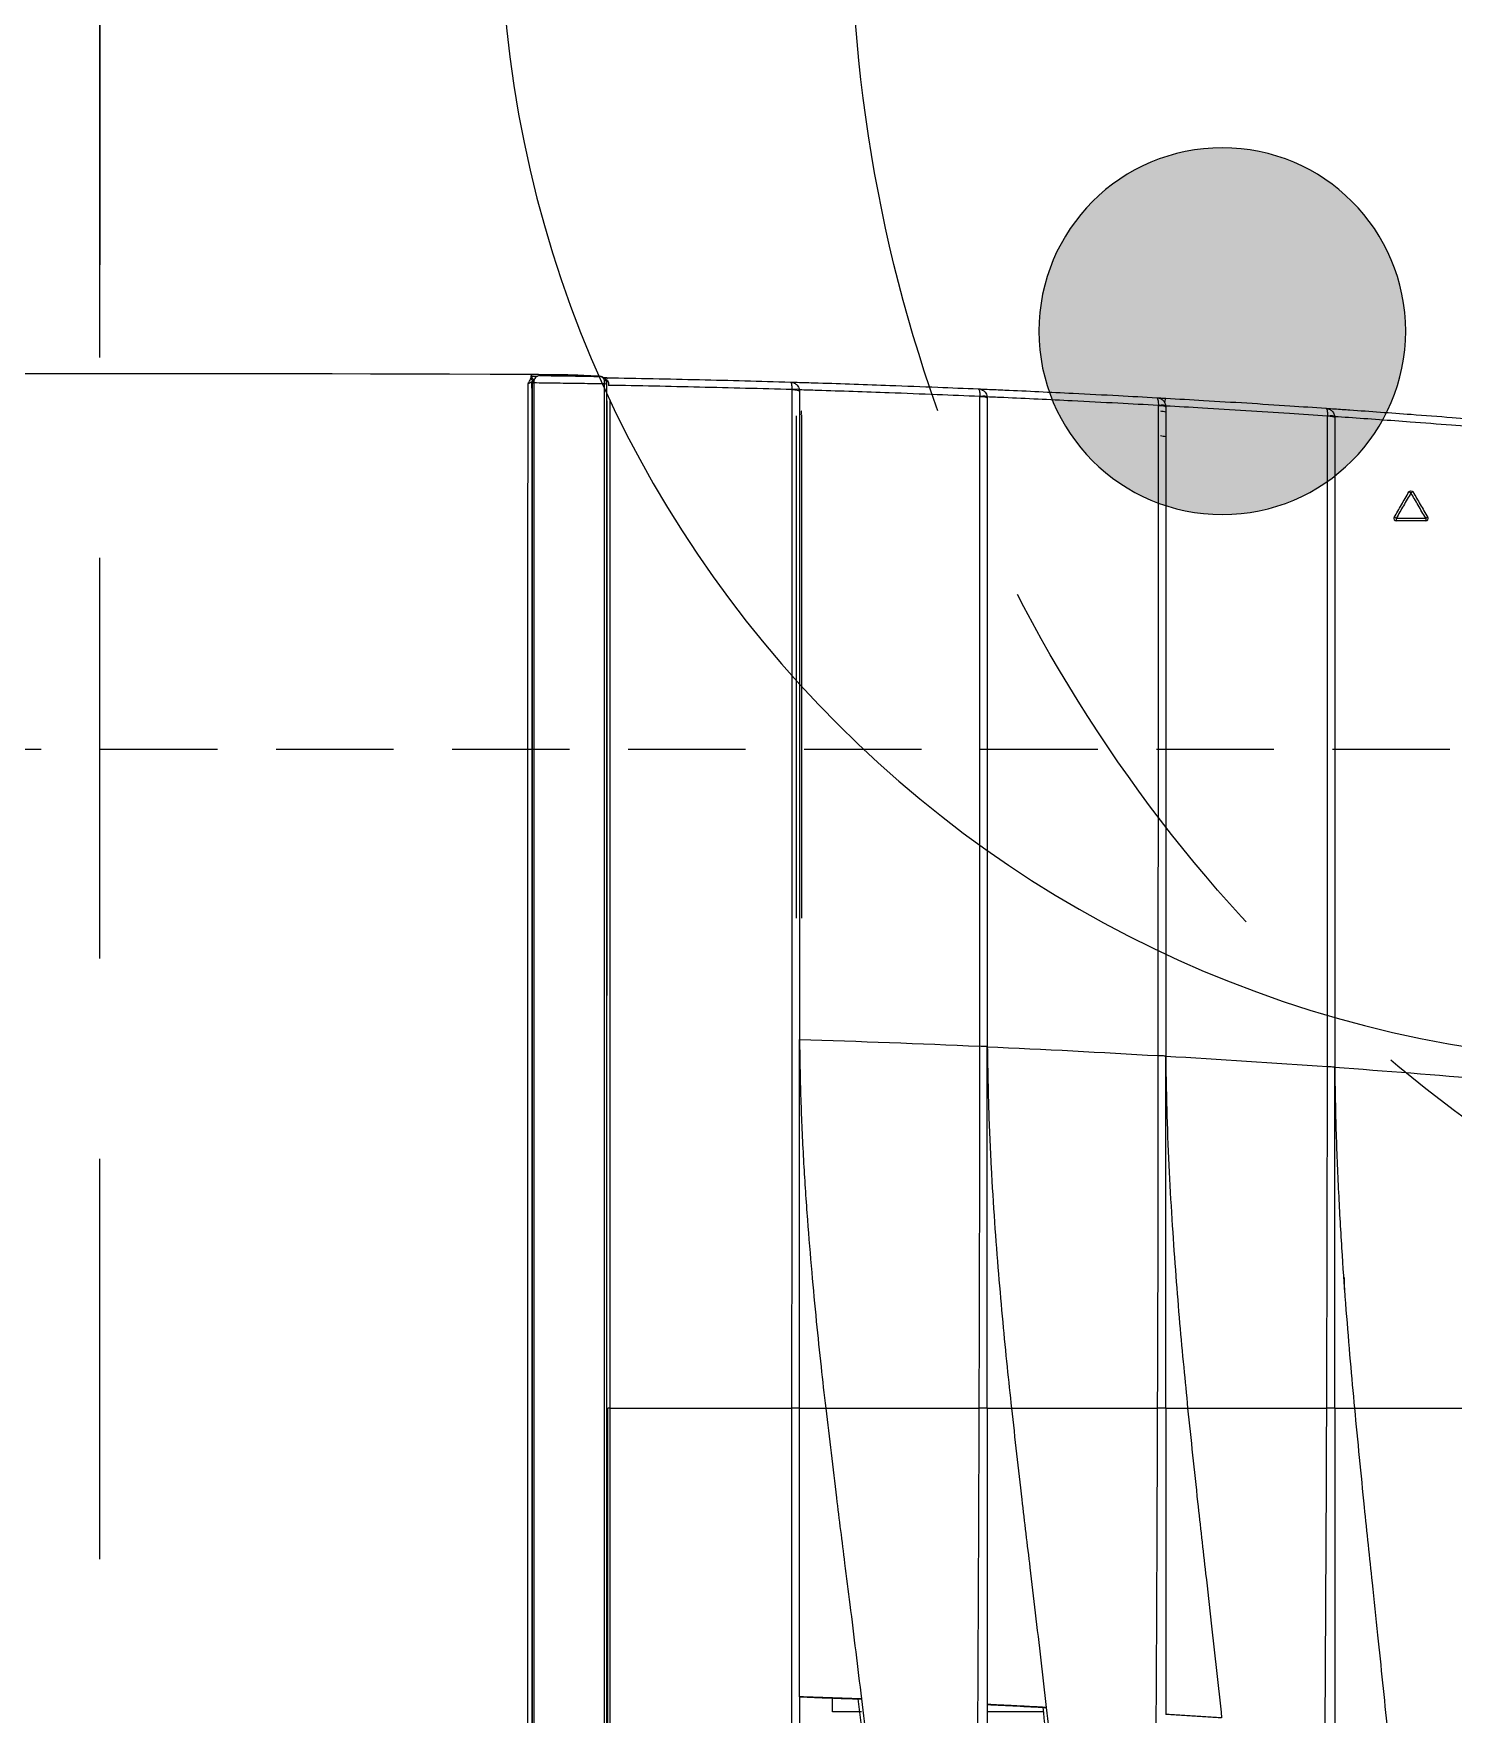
# Model space of a CAD drawing. Header units: inches. Extents: x -53835 to 52744, y -79586 to -50910.
# Drawn here: x 15803 to 15944.8, y -61050.5 to -60882.6 of the extents above; entities that cross this region are included whole.
import ezdxf

# ---------------------------------------------------------------- set-up
doc = ezdxf.new("R2010")
doc.units = ezdxf.units.IN
doc.header["$LTSCALE"] = 50
doc.header["$MEASUREMENT"] = 0
for name, pattern in [('DH-HID2', [1.2, 0.8, -0.4]), ('HID', [2.5, 1.5, -1]), ('HIDDEN', [0.375, 0.25, -0.125])]:
    doc.linetypes.add(name, pattern=pattern)
for name, color, linetype in [('06-LIGHT', 4, 'Continuous'), ('07-DIM WAL', 5, 'Continuous'), ('3.기호.계단선', 30, 'Continuous'), ('FU-FURM', 251, 'DH-HID2'), ('설비', 140, 'Continuous')]:
    doc.layers.add(name, color=color, linetype=linetype)

# ---------------------------------------------------------------- blocks, each defined once
blk = doc.blocks.new('cjswjdehds')
at = {"layer": 'FU-FURM', "color": 8}
blk.add_lwpolyline([(16259.63, -60645), (16259.63, -61095), (15809.63, -61095), (15809.63, -60645)], close=True, dxfattribs=at)
blk.add_circle((16034.63, -60870), 150, dxfattribs=at)
blk = doc.blocks.new('*U255')
at = {"color": 8}
for p, q in [((1219.72, 193.19), (1219.72, 193.19)), ((1219.78, 190.56), (1219.78, 190.56)), ((1219.79, 190.46), (1219.79, 190.49)), ((1219.79, 190.46), (1219.79, 190.49)), ((1219.77, 189.43), (1219.77, 189.44)), ((1219.64, 186.8), (1219.64, 186.81)), ((1077.4, 158.9), (1077.4, 161.99)), ((1077.4, 161.99), (1078.87, 161.99)), ((1077.4, 139.5), (1077.4, 145.5))]:
    blk.add_line(p, q, dxfattribs=at)
at = {"color": 1, "linetype": 'HIDDEN'}
blk.add_lwpolyline([(1179.94, 464.99), (1179.94, 14.99), (39.94, 14.99), (39.94, 464.99)], close=True, dxfattribs=at)
at = {"color": 8}
for centre, radius, start, end in [((1219.01, 193.8), 0.2, 80.5717, 90), ((1215.45, 165.31), 0.5, 358.2397, 0), ((1204.49, 101.95), 0.25, 60, 180), ((1204.49, 98.81), 0.25, 180, 300)]:
    blk.add_arc(centre, radius, start, end, dxfattribs=at)
at = {"color": 8, "extrusion": (0, 0, -1)}
blk.add_arc((-1207.21, 100.38), 0.25, 120, 240, dxfattribs=at)
at = {"color": 8}
for centre, major_axis, ratio, start_param, end_param in [((1218.89, 193.8), (0, -0.2), 0.205027, 1.568733, 3.141593), ((1219.01, 193.8), (0, -0.2), 0.351833, 1.567117, 3.141593), ((1219.01, 193.8), (0.033, 0.197), 0.348188, 4.76642, 6.323186), ((1219.07, 194.06), (-0.393, -0.309), 0.676569, 1.247751, 2.270849), ((1219.16, 193.82), (-0.5, -0.021), 0.710917, 2.398177, 3.067106), ((1218.79, 186.26), (0, -0.2), 0.201921, 0.053462, 1.568761), ((1215.45, 165.31), (-0.5, 0.015), 0.003269, 1.745497, 3.141044), ((1218.04, 166.3), (0, -0.8), 0.192414, 0, 1.56303), ((1218.07, 166.3), (-0.127, 0.79), 0.18902, 3.140748, 4.674174), ((1217.31, 146.3), (0, -0.8), 0.1863, 0, 1.559168), ((1217.34, 146.3), (-0.111, 0.792), 0.18309, 3.140852, 4.674944), ((1216.37, 127.3), (0, -0.8), 0.179084, 0, 1.549822), ((1216.4, 127.3), (-0.096, 0.794), 0.175481, 3.140957, 4.670141), ((1215.25, 109.3), (0, -0.8), 0.172581, 0, 1.539295), ((1215.27, 109.3), (-0.081, 0.796), 0.16865, 3.141053, 4.663501), ((1204.49, 101.95), (0.125, 0.217), 0.116341, 4.812344, 6.283185), ((1204.49, 101.95), (-0.25, 0), 0.028867, 4.561673, 6.283185), ((1207.21, 100.38), (0.125, 0.217), 0.126416, 4.804016, 6.283185), ((1207.21, 100.38), (-0.125, 0.217), 0.142468, 3.141593, 4.649076), ((1204.49, 98.81), (0.25, 0), 0.003943, 1.420068, 3.141593), ((1204.49, 98.81), (-0.125, 0.217), 0.132331, 3.141593, 4.640625)]:
    blk.add_ellipse(centre, major_axis=major_axis, ratio=ratio, start_param=start_param, end_param=end_param, dxfattribs=at)
for points, degree in [([(1219.83, 194), (1220.22, 289.36), (1219.33, 324.73), (1217.18, 360.02)], 3), ([(1218.39, 194), (1218.56, 194), (1218.73, 194), (1218.89, 194)], 3), ([(1218.89, 194), (1218.93, 194), (1218.97, 194), (1219.01, 194)], 3), ([(1219.08, 193.8), (1219.03, 193.8), (1218.99, 193.8), (1218.94, 193.8)], 3), ([(1219.1, 193.85), (1219.21, 193.92), (1219.3, 194.02), (1219.36, 194.13)], 3), ([(1219.66, 194.12), (1219.65, 194.12), (1219.54, 194.12), (1219.36, 194.13)], 3), ([(1219.36, 194.13), (1219.41, 194.1), (1219.45, 194.07), (1219.49, 194.05)], 3), ([(1219.66, 194.12), (1219.66, 194.02), (1219.66, 193.92), (1219.65, 193.81)], 3), ([(1219.65, 193.81), (1219.66, 193.68), (1219.67, 193.54), (1219.67, 193.4)], 3), ([(1219.83, 194), (1219.78, 194.04), (1219.72, 194.08), (1219.66, 194.12)], 3), ([(1219.78, 190.56), (1219.72, 193.18)], 1), ([(1219.78, 190.87), (1219.78, 190.74), (1219.79, 190.62), (1219.79, 190.49)], 3), ([(1219.79, 190.49), (1219.79, 190.49), (1219.79, 190.49), (1219.79, 190.49)], 3), ([(1219.49, 186), (1219.49, 186.16), (1219.49, 186.31), (1219.49, 186.47)], 3), ([(1219.64, 186.8), (1219.66, 187.34), (1219.69, 187.87)], 2), ([(1109.74, 185.7), (1109.75, 185.8), (1109.74, 185.9), (1109.74, 185.9)], 3), ([(1109.74, 185.7), (1109.74, 179.23), (1109.74, 172.76), (1109.74, 166.3)], 3), ([(1218.89, 186.05), (1218.27, 186.05), (1217.66, 186.05), (1217.05, 186.05)], 3), ([(1218.89, 186.05), (1218.89, 186.05), (1218.89, 186.05), (1218.89, 186.05)], 3), ([(1219.26, 186), (1219.23, 186.05), (1219.18, 186.11), (1219.13, 186.14)], 3), ([(1219.26, 186), (1219.4, 186), (1219.49, 185.99), (1219.49, 185.99)], 3), ([(1079, 165.5), (1062.34, 165.5), (1045.67, 165.5), (1029, 165.5)], 3), ([(1079, 165.5), (1078.92, 163.35), (1078.84, 161.2), (1078.77, 159.05)], 3), ([(1078.77, 158.9), (1079, 165.5)], 1), ([(1079, 165.5), (1089.25, 165.5), (1099.5, 165.5), (1109.74, 165.5)], 3), ([(1109.74, 165.5), (1119.03, 165.5), (1128.31, 165.5), (1137.58, 165.5)], 3), ([(1109.74, 165.5), (1109.74, 164.56), (1109.74, 163.62), (1109.74, 162.7)], 3), ([(1137.58, 165.5), (1141.4, 165.5), (1145.21, 165.5), (1149.02, 165.5)], 3), ([(1149.02, 165.5), (1148.82, 159.12), (1148.58, 152.7), (1148.29, 146.29)], 3), ([(1149.02, 165.5), (1149.02, 165.5)], 1), ([(1218.2, 165.51), (1218.15, 165.5), (1218.09, 165.5), (1218.04, 165.5)], 3), ([(1218.19, 166.29), (1218.2, 166.29), (1218.22, 166.29), (1218.23, 166.3)], 3), ([(1219.03, 166.47), (1219.02, 166.15), (1219.01, 165.82), (1219, 165.5)], 3), ([(1078.77, 159.15), (1078.77, 158.9)], 1), ([(1078.19, 145.5), (1061.5, 145.5), (1044.81, 145.5), (1028.12, 145.5)], 3), ([(1077.87, 139.22), (1078.19, 145.5)], 1), ([(1078.18, 145.5), (1078.08, 143.43), (1077.97, 141.36), (1077.87, 139.3)], 3), ([(1095.49, 145.5), (1089.72, 145.5), (1083.95, 145.5), (1078.19, 145.5)], 3), ([(1109.74, 145.5), (1104.99, 145.5), (1100.24, 145.5), (1095.49, 145.5)], 3), ([(1109.74, 146.36), (1122.6, 146.32), (1135.45, 146.29), (1148.29, 146.29)], 3), ([(1109.74, 145.5), (1109.74, 144.63), (1109.74, 143.77), (1109.74, 142.93)], 3), ([(1148.24, 145.5), (1147.97, 139.45), (1147.65, 133.36), (1147.29, 127.29)], 3), ([(1148.25, 145.5), (1148.24, 145.5)], 1), ([(1217.45, 145.51), (1217.41, 145.5), (1217.36, 145.5), (1217.31, 145.5)], 3), ([(1217.46, 146.29), (1217.47, 146.29), (1217.48, 146.29), (1217.49, 146.29)], 3), ([(1218.31, 146.46), (1218.29, 146.14), (1218.28, 145.82), (1218.27, 145.5)], 3), ([(1077.88, 139.53), (1077.87, 139.22)], 1), ([(1077.88, 139.53), (1077.88, 139.55), (1077.88, 139.56), (1077.88, 139.56)], 3), ([(1109.74, 127.36), (1122.27, 127.31), (1134.79, 127.29), (1147.29, 127.29)], 3), ([(1216.52, 127.28), (1216.52, 127.28), (1216.53, 127.28), (1216.54, 127.28)], 3), ([(1076.75, 120.54), (1077.13, 126.5)], 1), ([(1093.51, 126.5), (1088.05, 126.5), (1082.59, 126.5), (1077.13, 126.5)], 3), ([(1109.74, 126.5), (1104.33, 126.5), (1098.92, 126.5), (1093.51, 126.5)], 3), ([(1109.74, 126.5), (1109.74, 125.71), (1109.74, 124.93), (1109.74, 124.16)], 3), ([(1138, 126.5), (1141.08, 126.5), (1144.16, 126.5), (1147.24, 126.5)], 3), ([(1147.24, 126.5), (1146.91, 120.78), (1146.53, 115.02), (1146.12, 109.28)], 3), ([(1147.24, 126.5), (1147.24, 126.5)], 1), ([(1213.19, 126.49), (1213.23, 126.69), (1213.26, 126.88), (1213.3, 127.07)], 3), ([(1215.84, 126.49), (1215.87, 126.67), (1215.9, 126.85), (1215.93, 127.03)], 3), ([(1216.49, 126.51), (1216.45, 126.5), (1216.41, 126.5), (1216.37, 126.5)], 3), ([(1217.31, 126.5), (1217.32, 126.53), (1217.12, 126.58), (1216.83, 126.61)], 3), ([(1109.74, 109.35), (1121.88, 109.31), (1134.01, 109.28), (1146.12, 109.28)], 3), ([(1215.39, 109.27), (1215.4, 109.27), (1215.4, 109.28), (1215.41, 109.28)], 3), ([(1216.24, 109.43), (1216.22, 109.12), (1216.2, 108.81), (1216.18, 108.5)], 3), ([(1093.86, 108.5), (1087.91, 108.5), (1081.96, 108.5), (1076.01, 108.5)], 3), ([(1109.74, 108.5), (1104.45, 108.5), (1099.15, 108.5), (1093.86, 108.5)], 3), ([(1109.74, 108.5), (1109.74, 107.78), (1109.74, 107.08), (1109.74, 106.39)], 3), ([(1146.06, 108.5), (1145.67, 103.1), (1145.24, 97.67), (1144.79, 92.26)], 3), ([(1146.06, 108.5), (1146.06, 108.5)], 1), ([(1215.35, 108.51), (1215.32, 108.5), (1215.29, 108.5), (1215.25, 108.5)], 3)]:
    blk.add_open_spline(points, degree=degree, dxfattribs=at)
for points, knots in [([(739.94, 193.94), (819.89, 193.94), (899.84, 193.94), (999.77, 193.94), (1019.76, 193.94), (1059.74, 193.94), (1079.73, 193.94), (1119.69, 193.94), (1139.67, 193.94), (1169.52, 193.94), (1179.45, 193.94), (1194.31, 193.94), (1199.26, 193.94), (1209.14, 193.94), (1214.08, 193.94), (1218.98, 193.94)], [0, 0, 0, 0, 0.5, 0.5, 0.625, 0.625, 0.75, 0.75, 0.875, 0.875, 0.9375, 0.9375, 0.96875, 0.96875, 1, 1, 1, 1]), ([(1218.94, 193.8), (1214.03, 193.8), (1209.09, 193.8), (1199.21, 193.8), (1194.26, 193.8), (1179.4, 193.8), (1169.47, 193.8), (1139.62, 193.8), (1119.64, 193.8), (1079.68, 193.8), (1059.7, 193.8), (1019.73, 193.8), (999.74, 193.8), (899.82, 193.8), (819.88, 193.8), (739.94, 193.8)], [0, 0, 0, 0, 0.03125, 0.03125, 0.0625, 0.0625, 0.125, 0.125, 0.25, 0.25, 0.375, 0.375, 0.5, 0.5, 1, 1, 1, 1]), ([(1029.85, 194.41), (1045.65, 194.41), (1061.45, 194.41), (1093.05, 194.41), (1108.85, 194.41), (1140.42, 194.41), (1156.18, 194.41), (1179.77, 194.41), (1187.62, 194.41), (1199.36, 194.41), (1203.27, 194.41), (1211.08, 194.41), (1214.98, 194.37), (1218.86, 194.4)], [0, 0, 0, 0, 0.25, 0.25, 0.5, 0.5, 0.75, 0.75, 0.875, 0.875, 0.9375, 0.9375, 1, 1, 1, 1]), ([(1218.39, 194), (1213.69, 194), (1208.95, 194), (1199.29, 194), (1194.34, 194), (1179.47, 194), (1169.54, 194), (1139.69, 194), (1119.71, 194), (1079.75, 194), (1059.76, 194), (1036.79, 194), (1033.82, 194), (1030.84, 194)], [0, 0, 0, 0, 0.076277, 0.076277, 0.155939, 0.155939, 0.315263, 0.315263, 0.633912, 0.633912, 0.952561, 0.952561, 1, 1, 1, 1]), ([(1218.83, 186.26), (1218.84, 186.64), (1218.84, 187.03), (1218.86, 188.28), (1218.88, 189.14), (1218.9, 190.88), (1218.91, 191.74), (1218.93, 193.01), (1218.93, 193.4), (1218.94, 193.8)], [0, 0, 0, 0, 0.152969, 0.152969, 0.497591, 0.497591, 0.842214, 0.842214, 1, 1, 1, 1]), ([(1219.04, 193.99), (1219.02, 194.04), (1219.01, 194.08), (1218.97, 194.17), (1218.95, 194.21), (1218.92, 194.28), (1218.91, 194.3), (1218.89, 194.33), (1218.88, 194.35), (1218.87, 194.36), (1218.87, 194.37), (1218.87, 194.38), (1218.86, 194.39), (1218.86, 194.39), (1218.86, 194.39), (1218.86, 194.4), (1218.86, 194.4), (1218.86, 194.4)], [0, 0, 0, 0, 0.329841, 0.329841, 0.64484, 0.64484, 0.808285, 0.808285, 0.89597, 0.89597, 0.943441, 0.943441, 0.96921, 0.96921, 0.986236, 0.986236, 1, 1, 1, 1]), ([(1218.86, 194.4), (1218.86, 194.4), (1218.86, 194.4), (1218.86, 194.4), (1218.87, 194.4), (1218.87, 194.39), (1218.88, 194.39), (1218.89, 194.39), (1218.89, 194.38), (1218.91, 194.37), (1218.92, 194.37), (1218.96, 194.35), (1218.98, 194.34), (1219.04, 194.3), (1219.08, 194.28), (1219.21, 194.21), (1219.29, 194.17), (1219.36, 194.13)], [0, 0, 0, 0, 0.009976, 0.009976, 0.022556, 0.022556, 0.04139, 0.04139, 0.07605, 0.07605, 0.139998, 0.139998, 0.259042, 0.259042, 0.487994, 0.487994, 1, 1, 1, 1]), ([(1219.72, 193.19), (1219.72, 193.26), (1219.71, 193.33), (1219.64, 193.48), (1219.59, 193.56), (1219.46, 193.66), (1219.4, 193.7), (1219.26, 193.76), (1219.17, 193.79), (1219.08, 193.8)], [0, 0, 0, 0, 0.259, 0.259, 0.575766, 0.575766, 0.78372, 0.78372, 1, 1, 1, 1]), ([(1219.49, 194.05), (1219.56, 194), (1219.61, 193.95), (1219.65, 193.86), (1219.65, 193.84), (1219.65, 193.81)], [0, 0, 0, 0, 0.71699, 0.71699, 1, 1, 1, 1]), ([(1219.79, 190.49), (1219.8, 190.84), (1219.8, 191.19), (1219.81, 191.89), (1219.81, 192.24), (1219.82, 193.06), (1219.83, 193.53), (1219.83, 194)], [0, 0, 0, 0, 0.298691, 0.298691, 0.597383, 0.597383, 1, 1, 1, 1]), ([(1219.72, 193.19), (1219.72, 192.99), (1219.72, 192.8), (1219.71, 191.73), (1219.7, 190.87), (1219.67, 189.13), (1219.66, 188.26), (1219.64, 187.2), (1219.64, 187.01), (1219.64, 186.81)], [0, 0, 0, 0, 0.092017, 0.092017, 0.499829, 0.499829, 0.907641, 0.907641, 1, 1, 1, 1]), ([(1219.78, 190.56), (1219.77, 191), (1219.76, 191.43), (1219.74, 192.31), (1219.73, 192.75), (1219.72, 193.19)], [0, 0, 0, 0, 0.5, 0.5, 1, 1, 1, 1]), ([(1219.77, 189.44), (1219.77, 189.5), (1219.77, 189.57), (1219.78, 189.73), (1219.78, 189.82), (1219.78, 190), (1219.79, 190.09), (1219.79, 190.26), (1219.79, 190.34), (1219.79, 190.47), (1219.78, 190.51), (1219.78, 190.56)], [0, 0, 0, 0, 0.21624, 0.21624, 0.432749, 0.432749, 0.645647, 0.645647, 0.856424, 0.856424, 1, 1, 1, 1]), ([(1219.64, 186.81), (1219.66, 187.25), (1219.68, 187.68), (1219.73, 188.56), (1219.75, 189), (1219.77, 189.44)], [0, 0, 0, 0, 0.5, 0.5, 1, 1, 1, 1]), ([(739.94, 186.26), (819.86, 186.26), (899.78, 186.26), (999.68, 186.26), (1019.66, 186.26), (1059.62, 186.26), (1079.6, 186.26), (1119.55, 186.26), (1139.51, 186.26), (1169.34, 186.26), (1179.27, 186.26), (1194.15, 186.26), (1199.1, 186.26), (1208.99, 186.26), (1213.93, 186.26), (1218.83, 186.26)], [0, 0, 0, 0, 0.5, 0.5, 0.625, 0.625, 0.75, 0.75, 0.875, 0.875, 0.9375, 0.9375, 0.96875, 0.96875, 1, 1, 1, 1]), ([(1218.83, 186.26), (1218.94, 186.26), (1219.05, 186.26), (1219.16, 186.25), (1219.18, 186.25), (1219.2, 186.25)], [0, 0, 0, 0, 0.840137, 0.840137, 1, 1, 1, 1]), ([(1219.12, 186.05), (1219.12, 186.05), (1219.12, 186.05), (1219.14, 186.06), (1219.15, 186.07), (1219.17, 186.09), (1219.18, 186.1), (1219.19, 186.12), (1219.19, 186.12), (1219.19, 186.14), (1219.2, 186.16), (1219.2, 186.2), (1219.2, 186.23), (1219.2, 186.25), (1219.2, 186.25), (1219.2, 186.25)], [0, 0, 0, 0, 0.055006, 0.055006, 0.276288, 0.276288, 0.497423, 0.497423, 0.530007, 0.530007, 0.756604, 0.756604, 0.983112, 0.983112, 1, 1, 1, 1]), ([(1219.13, 186.07), (1219.16, 186.08), (1219.28, 186.12), (1219.45, 186.27), (1219.59, 186.52), (1219.63, 186.7), (1219.64, 186.8)], [0, 0, 0, 0, 0.088268, 0.35843, 0.674319, 1, 1, 1, 1]), ([(1219.2, 186.25), (1219.26, 186.28), (1219.32, 186.31), (1219.45, 186.4), (1219.51, 186.46), (1219.6, 186.62), (1219.63, 186.71), (1219.64, 186.81)], [0, 0, 0, 0, 0.226788, 0.226788, 0.577205, 0.577205, 1, 1, 1, 1]), ([(1218.79, 186.06), (1213.89, 186.06), (1208.95, 186.06), (1199.07, 186.06), (1194.11, 186.06), (1179.24, 186.06), (1169.31, 186.06), (1139.47, 186.06), (1119.52, 186.06), (1079.58, 186.06), (1059.6, 186.06), (1019.64, 186.06), (999.66, 186.06), (899.77, 186.06), (819.86, 186.06), (739.94, 186.06)], [0, 0, 0, 0, 0.03125, 0.03125, 0.0625, 0.0625, 0.125, 0.125, 0.25, 0.25, 0.375, 0.375, 0.5, 0.5, 1, 1, 1, 1]), ([(1109.74, 185.7), (1096.38, 185.7), (1083.01, 185.7), (1056.26, 185.7), (1042.89, 185.7), (1029.51, 185.7)], [0, 0, 0, 0, 0.5, 0.5, 1, 1, 1, 1]), ([(1029.52, 185.9), (1042.89, 185.9), (1056.26, 185.9), (1083.01, 185.9), (1096.38, 185.9), (1109.74, 185.9)], [0, 0, 0, 0, 0.5, 0.5, 1, 1, 1, 1]), ([(1217.05, 185.7), (1208.46, 185.7), (1199.79, 185.7), (1182.12, 185.7), (1173.1, 185.7), (1146, 185.7), (1127.88, 185.7), (1109.74, 185.7)], [0, 0, 0, 0, 0.243248, 0.243248, 0.495499, 0.495499, 1, 1, 1, 1]), ([(1217.05, 186.02), (1212.16, 186.02), (1207.25, 186.02), (1197.42, 186.02), (1192.5, 186.02), (1177.71, 186.02), (1167.82, 186.02), (1156.52, 186.02), (1155.11, 186.02), (1153.7, 186.02)], [0, 0, 0, 0, 0.233427, 0.233427, 0.466853, 0.466853, 0.933707, 0.933707, 1, 1, 1, 1]), ([(1217.05, 186.05), (1217.05, 186.04), (1217.05, 186.03), (1217.05, 186.02), (1217.05, 186.02), (1217.05, 186.02)], [0, 0, 0, 0, 0.865418, 0.865418, 1, 1, 1, 1]), ([(1218.23, 166.3), (1218.32, 169.59), (1218.41, 172.87), (1218.56, 179.38), (1218.63, 182.6), (1218.68, 185.82)], [0, 0, 0, 0, 0.505489, 0.505489, 1, 1, 1, 1]), ([(1219.25, 186), (1219.2, 185.95), (1219.13, 185.91), (1218.98, 185.86), (1218.9, 185.84), (1218.78, 185.82), (1218.73, 185.82), (1218.68, 185.82)], [0, 0, 0, 0, 0.426124, 0.426124, 0.795442, 0.795442, 1, 1, 1, 1]), ([(1219.12, 186.05), (1219.09, 186.05), (1219.07, 186.06), (1218.97, 186.06), (1218.88, 186.06), (1218.79, 186.06)], [0, 0, 0, 0, 0.249344, 0.249344, 1, 1, 1, 1]), ([(1218.89, 186.05), (1218.91, 186.05), (1218.94, 186.05), (1219, 186.05), (1219.02, 186.05), (1219.06, 186.05), (1219.07, 186.05), (1219.09, 186.05), (1219.1, 186.05), (1219.11, 186.05), (1219.11, 186.05), (1219.12, 186.05)], [0, 0, 0, 0, 0.330293, 0.330293, 0.681956, 0.681956, 0.82164, 0.82164, 0.940754, 0.940754, 1, 1, 1, 1]), ([(1219.49, 186), (1219.43, 182.72), (1219.37, 179.43), (1219.22, 172.92), (1219.13, 169.7), (1219.04, 166.47)], [0, 0, 0, 0, 0.504534, 0.504534, 1, 1, 1, 1]), ([(1029, 166.3), (1042.46, 166.3), (1055.92, 166.3), (1082.84, 166.3), (1096.29, 166.3), (1109.74, 166.3)], [0, 0, 0, 0, 0.5, 0.5, 1, 1, 1, 1]), ([(1109.74, 165.5), (1109.74, 165.52), (1109.74, 165.55), (1109.74, 165.77), (1109.74, 166.03), (1109.74, 166.21), (1109.74, 166.3)], [0, 0, 0, 0, 0.300546, 0.567506, 0.800705, 1, 1, 1, 1]), ([(1109.74, 166.3), (1127.91, 166.29), (1146.06, 166.29), (1173.2, 166.29), (1182.24, 166.29), (1200.27, 166.29), (1209.27, 166.29), (1218.19, 166.29)], [0, 0, 0, 0, 0.5, 0.5, 0.75, 0.75, 1, 1, 1, 1]), ([(1149.02, 165.5), (1146.76, 165.46), (1142.36, 165.39), (1135.95, 165.08), (1129.94, 164.68), (1124.33, 164.22), (1119.11, 163.73), (1114.29, 163.22), (1111.22, 162.88), (1109.74, 162.71)], [0, 0, 0, 0, 0.17272, 0.33551, 0.488347, 0.631221, 0.764126, 0.88705, 1, 1, 1, 1]), ([(1218.04, 165.5), (1212.34, 165.5), (1206.6, 165.5), (1195.12, 165.5), (1189.38, 165.5), (1172.11, 165.5), (1160.58, 165.5), (1149.02, 165.5)], [0, 0, 0, 0, 0.25, 0.25, 0.5, 0.5, 1, 1, 1, 1]), ([(1161.94, 165.81), (1170.9, 165.81), (1179.84, 165.81), (1197.68, 165.81), (1206.59, 165.81), (1215.45, 165.81)], [0, 0, 0, 0, 0.5, 0.5, 1, 1, 1, 1]), ([(1215.53, 165.3), (1206.66, 165.3), (1197.74, 165.3), (1179.87, 165.3), (1170.91, 165.3), (1161.94, 165.3)], [0, 0, 0, 0, 0.5, 0.5, 1, 1, 1, 1]), ([(1217.49, 146.29), (1217.56, 147.8), (1217.62, 149.32), (1217.75, 152.53), (1217.82, 154.24), (1217.97, 158.5), (1218.06, 161.06), (1218.16, 164.24), (1218.18, 164.87), (1218.2, 165.5), (1218.2, 165.5), (1218.2, 165.5)], [0, 0, 0, 0, 0.235766, 0.235766, 0.501866, 0.501866, 0.901174, 0.901174, 0.999997, 0.999997, 1, 1, 1, 1]), ([(1219.04, 166.47), (1219.04, 166.47), (1219.04, 166.47), (1219.04, 166.39), (1219.02, 166.31), (1218.99, 166.17), (1218.96, 166.1), (1218.87, 165.93), (1218.79, 165.83), (1218.63, 165.69), (1218.55, 165.64), (1218.39, 165.56), (1218.29, 165.53), (1218.2, 165.51)], [0, 0, 0, 0, 0.004657, 0.004657, 0.171178, 0.171178, 0.329678, 0.329678, 0.602664, 0.602664, 0.791782, 0.791782, 1, 1, 1, 1]), ([(1219.04, 166.47), (1219.04, 166.47), (1219.04, 166.47), (1219.04, 166.45), (1219.03, 166.44), (1218.99, 166.41), (1218.97, 166.4), (1218.88, 166.36), (1218.81, 166.35), (1218.65, 166.32), (1218.58, 166.31), (1218.41, 166.3), (1218.32, 166.3), (1218.23, 166.3)], [0, 0, 0, 0, 0.004657, 0.004657, 0.171177, 0.171177, 0.329676, 0.329676, 0.60266, 0.60266, 0.791779, 0.791779, 1, 1, 1, 1]), ([(1219, 165.5), (1219, 165.5), (1219, 165.5), (1218.98, 164.83), (1218.96, 164.16), (1218.87, 160.96), (1218.78, 158.41), (1218.62, 154.17), (1218.56, 152.47), (1218.43, 149.34), (1218.37, 147.9), (1218.31, 146.46)], [0, 0, 0, 0, 0.000003, 0.000003, 0.105523, 0.105523, 0.506415, 0.506415, 0.773572, 0.773572, 1, 1, 1, 1]), ([(1109.74, 162.71), (1106.56, 162.33), (1101.06, 161.68), (1094.09, 160.8), (1086.94, 159.89), (1082.12, 159.31), (1078.77, 158.9)], [0, 0, 0, 0, 0.307575, 0.532584, 0.675031, 1, 1, 1, 1]), ([(1109.74, 162.71), (1109.74, 161.41), (1109.74, 158.77), (1109.74, 154.73), (1109.74, 150.58), (1109.74, 147.77), (1109.74, 146.36)], [0, 0, 0, 0, 0.241954, 0.489631, 0.742508, 1, 1, 1, 1]), ([(1078.77, 158.9), (1075.6, 158.53), (1068.95, 157.75), (1057.84, 156.63), (1046.52, 155.76), (1036.44, 155.31), (1030.82, 155.25), (1028.58, 155.23)], [0, 0, 0, 0, 0.189956, 0.399239, 0.666018, 0.866282, 1, 1, 1, 1]), ([(1028.59, 155.49), (1030.82, 155.51), (1036.41, 155.55), (1046.5, 156.02), (1057.97, 156.92), (1069.09, 158.08), (1075.74, 158.88), (1078.78, 159.24)], [0, 0, 0, 0, 0.13271, 0.332981, 0.600797, 0.817687, 1, 1, 1, 1]), ([(1078.77, 159.15), (1078.77, 159.19), (1078.78, 159.22), (1078.78, 159.24), (1078.78, 159.24), (1078.78, 159.24)], [0, 0, 0, 0, 0.64921, 0.64921, 1, 1, 1, 1]), ([(1028.18, 146.67), (1041.78, 146.67), (1055.37, 146.6), (1082.56, 146.47), (1096.16, 146.4), (1109.74, 146.36)], [0, 0, 0, 0, 0.5, 0.5, 1, 1, 1, 1]), ([(1109.74, 145.5), (1109.74, 145.52), (1109.74, 145.56), (1109.74, 145.8), (1109.74, 146.08), (1109.74, 146.27), (1109.74, 146.36)], [0, 0, 0, 0, 0.299602, 0.566259, 0.799779, 1, 1, 1, 1]), ([(1109.74, 145.5), (1110.91, 145.5), (1123.76, 145.5), (1136.59, 145.5), (1148.25, 145.5)], [0, 0, 0, 0, 0.090794, 1, 1, 1, 1]), ([(1148.24, 145.5), (1146.05, 145.46), (1141.77, 145.39), (1135.54, 145.11), (1129.67, 144.75), (1124.16, 144.33), (1119.03, 143.87), (1114.26, 143.41), (1111.21, 143.08), (1109.74, 142.93)], [0, 0, 0, 0, 0.171143, 0.332878, 0.485187, 0.628059, 0.76149, 0.885469, 1, 1, 1, 1]), ([(1148.25, 145.5), (1148.25, 145.51), (1148.25, 145.54), (1148.26, 145.72), (1148.27, 145.98), (1148.28, 146.19), (1148.29, 146.29)], [0, 0, 0, 0, 0.262073, 0.50023, 0.747646, 1, 1, 1, 1]), ([(1217.31, 145.5), (1205.91, 145.5), (1194.4, 145.5), (1171.36, 145.5), (1159.81, 145.5), (1148.25, 145.5)], [0, 0, 0, 0, 0.5, 0.5, 1, 1, 1, 1]), ([(1148.29, 146.29), (1159.87, 146.29), (1171.44, 146.29), (1194.52, 146.29), (1206.04, 146.29), (1217.46, 146.29)], [0, 0, 0, 0, 0.5, 0.5, 1, 1, 1, 1]), ([(1216.54, 127.28), (1216.62, 128.72), (1216.7, 130.15), (1216.86, 133.2), (1216.94, 134.83), (1217.15, 138.88), (1217.26, 141.31), (1217.4, 144.33), (1217.42, 144.91), (1217.45, 145.5), (1217.45, 145.5), (1217.45, 145.5)], [0, 0, 0, 0, 0.235564, 0.235564, 0.502554, 0.502554, 0.903218, 0.903218, 0.999997, 0.999997, 1, 1, 1, 1]), ([(1218.27, 145.5), (1218.27, 145.5), (1218.27, 145.5), (1218.24, 144.87), (1218.21, 144.25), (1218.08, 141.21), (1217.96, 138.79), (1217.76, 134.75), (1217.68, 133.14), (1217.52, 130.16), (1217.45, 128.8), (1217.37, 127.44)], [0, 0, 0, 0, 0.000003, 0.000003, 0.104408, 0.104408, 0.506463, 0.506463, 0.77438, 0.77438, 1, 1, 1, 1]), ([(1218.31, 146.46), (1218.31, 146.46), (1218.31, 146.45), (1218.31, 146.37), (1218.3, 146.3), (1218.25, 146.15), (1218.22, 146.08), (1218.13, 145.91), (1218.05, 145.81), (1217.89, 145.67), (1217.81, 145.63), (1217.64, 145.55), (1217.55, 145.52), (1217.45, 145.51)], [0, 0, 0, 0, 0.004636, 0.004636, 0.174161, 0.174161, 0.335167, 0.335167, 0.60541, 0.60541, 0.793318, 0.793318, 1, 1, 1, 1]), ([(1218.31, 146.46), (1218.31, 146.46), (1218.31, 146.46), (1218.31, 146.44), (1218.3, 146.42), (1218.27, 146.4), (1218.24, 146.38), (1218.15, 146.35), (1218.07, 146.33), (1217.92, 146.31), (1217.84, 146.3), (1217.68, 146.29), (1217.59, 146.29), (1217.49, 146.29)], [0, 0, 0, 0, 0.004636, 0.004636, 0.174157, 0.174157, 0.335163, 0.335163, 0.60541, 0.60541, 0.79332, 0.79332, 1, 1, 1, 1]), ([(1109.74, 142.93), (1106.51, 142.56), (1100.84, 141.93), (1093.58, 141.06), (1086.2, 140.18), (1081.23, 139.61), (1077.87, 139.22)], [0, 0, 0, 0, 0.304279, 0.532125, 0.683541, 1, 1, 1, 1]), ([(1109.74, 142.93), (1109.74, 141.69), (1109.74, 139.19), (1109.74, 135.35), (1109.74, 131.39), (1109.74, 128.71), (1109.74, 127.36)], [0, 0, 0, 0, 0.240964, 0.488232, 0.741399, 1, 1, 1, 1]), ([(1077.87, 139.22), (1074.71, 138.87), (1068.05, 138.13), (1056.99, 137.08), (1045.71, 136.26), (1035.62, 135.82), (1029.92, 135.77), (1027.6, 135.75)], [0, 0, 0, 0, 0.189159, 0.399253, 0.661583, 0.861842, 1, 1, 1, 1]), ([(1027.61, 135.99), (1029.87, 136.01), (1035.49, 136.05), (1045.59, 136.5), (1057.06, 137.36), (1068.19, 138.46), (1074.85, 139.21), (1077.88, 139.56)], [0, 0, 0, 0, 0.13403, 0.334286, 0.600753, 0.818086, 1, 1, 1, 1]), ([(1077.87, 139.3), (1077.87, 139.28), (1077.87, 139.26), (1077.87, 139.24), (1077.87, 139.23), (1077.86, 139.22)], [0, 0, 0, 0, 0.669286, 0.669286, 1, 1, 1, 1]), ([(1027.11, 127.69), (1040.88, 127.69), (1054.66, 127.62), (1082.21, 127.47), (1095.98, 127.4), (1109.74, 127.36)], [0, 0, 0, 0, 0.5, 0.5, 1, 1, 1, 1]), ([(1109.74, 126.5), (1109.74, 126.52), (1109.74, 126.55), (1109.74, 126.8), (1109.74, 127.08), (1109.74, 127.27), (1109.74, 127.36)], [0, 0, 0, 0, 0.29963, 0.566296, 0.799804, 1, 1, 1, 1]), ([(1147.24, 126.5), (1147.25, 126.52), (1147.25, 126.57), (1147.27, 126.88), (1147.29, 127.15), (1147.29, 127.29)], [0, 0, 0, 0, 0.34127, 0.674379, 1, 1, 1, 1]), ([(1147.29, 127.29), (1158.88, 127.29), (1170.46, 127.28), (1193.55, 127.28), (1205.08, 127.28), (1216.52, 127.28)], [0, 0, 0, 0, 0.5, 0.5, 1, 1, 1, 1]), ([(1217.37, 127.44), (1217.37, 127.44), (1217.37, 127.44), (1217.37, 127.36), (1217.35, 127.28), (1217.3, 127.13), (1217.27, 127.06), (1217.17, 126.89), (1217.09, 126.79), (1216.93, 126.66), (1216.85, 126.62), (1216.68, 126.54), (1216.59, 126.52), (1216.49, 126.51)], [0, 0, 0, 0, 0.004615, 0.004615, 0.177182, 0.177182, 0.340693, 0.340693, 0.607806, 0.607806, 0.794758, 0.794758, 1, 1, 1, 1]), ([(1217.37, 127.44), (1217.37, 127.44), (1217.37, 127.44), (1217.37, 127.43), (1217.36, 127.41), (1217.32, 127.38), (1217.29, 127.37), (1217.2, 127.34), (1217.12, 127.32), (1216.97, 127.3), (1216.89, 127.29), (1216.73, 127.28), (1216.63, 127.28), (1216.54, 127.28)], [0, 0, 0, 0, 0.004615, 0.004615, 0.177178, 0.177178, 0.340689, 0.340689, 0.607806, 0.607806, 0.79476, 0.79476, 1, 1, 1, 1]), ([(1217.36, 127.44), (1217.35, 127.26), (1217.34, 127.08), (1217.33, 126.76), (1217.32, 126.63), (1217.31, 126.5), (1217.31, 126.5), (1217.31, 126.5)], [0, 0, 0, 0, 0.584735, 0.584735, 0.999937, 0.999937, 1, 1, 1, 1]), ([(1109.74, 126.5), (1110.57, 126.5), (1119.99, 126.5), (1129.41, 126.5), (1138, 126.5)], [0, 0, 0, 0, 0.087433, 1, 1, 1, 1]), ([(1147.24, 126.5), (1145.13, 126.47), (1141, 126.4), (1134.98, 126.15), (1129.28, 125.82), (1123.92, 125.44), (1118.9, 125.03), (1114.21, 124.6), (1111.19, 124.3), (1109.74, 124.16)], [0, 0, 0, 0, 0.169313, 0.329825, 0.481522, 0.624391, 0.758433, 0.883635, 1, 1, 1, 1]), ([(1216.37, 126.5), (1204.95, 126.5), (1193.43, 126.5), (1170.37, 126.5), (1158.82, 126.5), (1147.24, 126.5)], [0, 0, 0, 0, 0.5, 0.5, 1, 1, 1, 1]), ([(1215.41, 109.28), (1215.5, 110.63), (1215.59, 111.98), (1215.78, 114.87), (1215.88, 116.41), (1216.07, 119.5), (1216.17, 121.04), (1216.34, 123.89), (1216.41, 125.2), (1216.48, 126.51)], [0, 0, 0, 0, 0.234873, 0.234873, 0.503118, 0.503118, 0.771519, 0.771519, 1, 1, 1, 1]), ([(1217.31, 126.5), (1217.31, 126.5), (1217.31, 126.5), (1217.24, 125.15), (1217.16, 123.81), (1216.99, 120.93), (1216.9, 119.4), (1216.71, 116.33), (1216.61, 114.8), (1216.42, 111.99), (1216.34, 110.71), (1216.25, 109.43)], [0, 0, 0, 0, 0.000004, 0.000004, 0.237138, 0.237138, 0.506455, 0.506455, 0.775615, 0.775615, 1, 1, 1, 1]), ([(1109.74, 124.16), (1106.41, 123.81), (1100.54, 123.2), (1092.91, 122.33), (1085.24, 121.47), (1080.11, 120.91), (1076.75, 120.54)], [0, 0, 0, 0, 0.302296, 0.533525, 0.693692, 1, 1, 1, 1]), ([(1109.74, 124.16), (1109.74, 122.99), (1109.74, 120.61), (1109.74, 116.96), (1109.74, 113.19), (1109.74, 110.64), (1109.74, 109.35)], [0, 0, 0, 0, 0.240494, 0.487542, 0.740817, 1, 1, 1, 1]), ([(1025.83, 109.71), (1039.82, 109.71), (1053.81, 109.64), (1081.78, 109.48), (1095.77, 109.4), (1109.74, 109.35)], [0, 0, 0, 0, 0.5, 0.5, 1, 1, 1, 1]), ([(1109.74, 108.5), (1109.74, 108.52), (1109.74, 108.55), (1109.75, 108.8), (1109.74, 109.07), (1109.74, 109.26), (1109.74, 109.35)], [0, 0, 0, 0, 0.299748, 0.56645, 0.799918, 1, 1, 1, 1]), ([(1146.06, 108.5), (1146.06, 108.52), (1146.06, 108.56), (1146.09, 108.87), (1146.11, 109.15), (1146.12, 109.28)], [0, 0, 0, 0, 0.33666, 0.669714, 1, 1, 1, 1]), ([(1146.12, 109.28), (1157.71, 109.28), (1169.29, 109.28), (1192.4, 109.27), (1203.93, 109.27), (1215.39, 109.27)], [0, 0, 0, 0, 0.5, 0.5, 1, 1, 1, 1]), ([(1216.25, 109.43), (1216.25, 109.43), (1216.25, 109.43), (1216.24, 109.34), (1216.23, 109.26), (1216.18, 109.11), (1216.15, 109.04), (1216.04, 108.87), (1215.96, 108.78), (1215.79, 108.65), (1215.71, 108.61), (1215.55, 108.54), (1215.45, 108.52), (1215.35, 108.51)], [0, 0, 0, 0, 0.004597, 0.004597, 0.179597, 0.179597, 0.345088, 0.345088, 0.609538, 0.609538, 0.795853, 0.795853, 1, 1, 1, 1]), ([(1216.25, 109.43), (1216.25, 109.43), (1216.25, 109.43), (1216.25, 109.41), (1216.24, 109.4), (1216.2, 109.37), (1216.17, 109.35), (1216.08, 109.32), (1216, 109.3), (1215.84, 109.29), (1215.76, 109.28), (1215.6, 109.27), (1215.51, 109.27), (1215.41, 109.28)], [0, 0, 0, 0, 0.004597, 0.004597, 0.179593, 0.179593, 0.345083, 0.345083, 0.60954, 0.60954, 0.795855, 0.795855, 1, 1, 1, 1]), ([(1109.74, 108.5), (1110.16, 108.5), (1122.28, 108.5), (1134.39, 108.5), (1146.06, 108.5)], [0, 0, 0, 0, 0.034541, 1, 1, 1, 1]), ([(1146.06, 108.5), (1143.7, 108.46), (1139.11, 108.39), (1132.44, 108.1), (1126.17, 107.74), (1120.33, 107.32), (1114.89, 106.87), (1111.41, 106.55), (1109.74, 106.4)], [0, 0, 0, 0, 0.195017, 0.378715, 0.551069, 0.712073, 0.86172, 1, 1, 1, 1]), ([(1123.68, 107.5), (1123.68, 107.5), (1123.66, 107.5), (1123.56, 107.5), (1123.49, 107.5), (1123.31, 107.5), (1123.2, 107.5), (1122.95, 107.5), (1122.81, 107.5), (1122.57, 107.5), (1122.47, 107.5), (1122.37, 107.5)], [0, 0, 0, 0, 0.213358, 0.213358, 0.42668, 0.42668, 0.640562, 0.640562, 0.855661, 0.855661, 1, 1, 1, 1]), ([(1215.25, 108.5), (1203.8, 108.5), (1192.28, 108.5), (1169.2, 108.5), (1157.64, 108.5), (1146.06, 108.5)], [0, 0, 0, 0, 0.5, 0.5, 1, 1, 1, 1]), ([(1214.14, 92.26), (1214.24, 93.53), (1214.34, 94.8), (1214.55, 97.53), (1214.66, 98.99), (1214.94, 102.65), (1215.09, 104.85), (1215.28, 107.52), (1215.31, 108.01), (1215.34, 108.5), (1215.34, 108.5), (1215.34, 108.5)], [0, 0, 0, 0, 0.233824, 0.233824, 0.504066, 0.504066, 0.909668, 0.909668, 0.999996, 0.999996, 1, 1, 1, 1]), ([(1216.18, 108.5), (1216.18, 108.5), (1216.18, 108.5), (1216.14, 107.97), (1216.11, 107.43), (1215.92, 104.72), (1215.76, 102.54), (1215.49, 98.91), (1215.38, 97.46), (1215.18, 94.81), (1215.08, 93.61), (1214.99, 92.42)], [0, 0, 0, 0, 0.000004, 0.000004, 0.099857, 0.099857, 0.50649, 0.50649, 0.77742, 0.77742, 1, 1, 1, 1]), ([(1109.74, 106.4), (1106.23, 106.06), (1100.03, 105.46), (1091.98, 104.61), (1084.06, 103.77), (1078.82, 103.23), (1075.45, 102.89)], [0, 0, 0, 0, 0.306857, 0.541766, 0.704737, 1, 1, 1, 1]), ([(1109.74, 106.4), (1109.74, 105.29), (1109.74, 103.04), (1109.74, 99.57), (1109.74, 95.99), (1109.74, 93.56), (1109.74, 92.32)], [0, 0, 0, 0, 0.239553, 0.486232, 0.739794, 1, 1, 1, 1]), ([(1204.62, 102.16), (1205.06, 101.91), (1205.51, 101.65), (1206.41, 101.13), (1206.87, 100.86), (1207.33, 100.6)], [0, 0, 0, 0, 0.491351, 0.491351, 1, 1, 1, 1]), ([(1204.24, 98.81), (1204.24, 99.34), (1204.24, 99.86), (1204.24, 100.9), (1204.24, 101.43), (1204.24, 101.95)], [0, 0, 0, 0, 0.501159, 0.501159, 1, 1, 1, 1]), ([(1204.53, 101.95), (1204.53, 101.43), (1204.53, 100.91), (1204.53, 99.86), (1204.53, 99.34), (1204.53, 98.81)], [0, 0, 0, 0, 0.498841, 0.498841, 1, 1, 1, 1]), ([(1207.24, 100.38), (1206.78, 100.65), (1206.32, 100.92), (1205.42, 101.44), (1204.97, 101.7), (1204.53, 101.95)], [0, 0, 0, 0, 0.508649, 0.508649, 1, 1, 1, 1]), ([(1204.53, 98.81), (1204.99, 99.08), (1205.46, 99.35), (1206.36, 99.87), (1206.8, 100.13), (1207.24, 100.38)], [0, 0, 0, 0, 0.511793, 0.511793, 1, 1, 1, 1]), ([(1207.33, 100.16), (1206.89, 99.91), (1206.45, 99.65), (1205.54, 99.13), (1205.08, 98.86), (1204.62, 98.6)], [0, 0, 0, 0, 0.488204, 0.488204, 1, 1, 1, 1])]:
    blk.add_open_spline(points, degree=3, knots=knots, dxfattribs=at)
blk = doc.blocks.new('acqkd')
at = {"layer": '06-LIGHT', "xscale": 0.9375580759604136, "yscale": 0.9375580759604136, "zscale": 0.9375580759604136, "rotation": 359.9999999999999}
blk.add_blockref('*U255', (1570160.06, 1746418.47), dxfattribs=at)
blk = doc.blocks.new('ZHSTP')
at = {"layer": '설비'}
h = blk.add_hatch(color=10, dxfattribs=at)
edge = h.paths.add_edge_path()
edge.add_arc((19544.24, -67971.44), 18.31, 0, 360)
at = {"layer": '설비', "color": 10}
for centre, radius in [((19502.21, -68014.39), 115), ((19544.24, -67971.44), 18.31)]:
    blk.add_circle(centre, radius, dxfattribs=at)

msp = doc.modelspace()

# ---------------------------------------------------------------- linework, layer by layer
at = {"layer": '3.기호.계단선', "linetype": 'HID'}
msp.add_lwpolyline([(16460.631, -56046.39), (16460.631, -58330.737), (15809.631, -58330.737), (15809.631, -60916.614)], dxfattribs=at)

# ---------------------------------------------------------------- block references
msp.add_blockref('cjswjdehds', (0, 0))
at = {"color": 0, "rotation": 90}
msp.add_blockref('acqkd', (1762453.104, -1632220.416), dxfattribs=at)
at = {"layer": '07-DIM WAL', "xscale": -1, "rotation": 89.99999999999993}
msp.add_blockref('ZHSTP', (-52049.756, -41368.116), dxfattribs=at)

doc.saveas('drawing.dxf')
